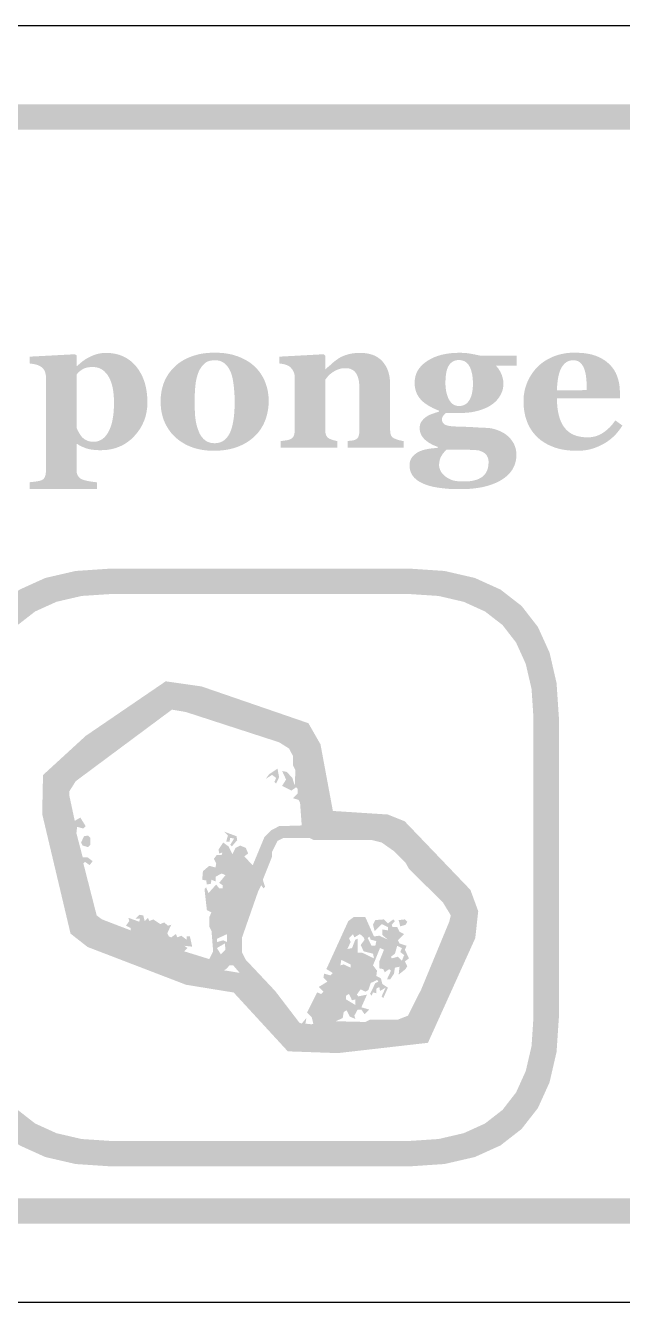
# Model space of a CAD drawing. Header units: millimetres. Extents: x 6 to 594, y 82 to 394.
# Drawn here: x 520.71 to 530.1, y 183.76 to 203.84 of the extents above; entities that cross this region are included whole.
import ezdxf

# ---------------------------------------------------------------- set-up
doc = ezdxf.new("R2010")
doc.units = ezdxf.units.MM
doc.layers.add('CUT', color=1, linetype='Continuous')
doc.layers.add('RASTER', color=7, linetype='Continuous')

msp = doc.modelspace()

# ---------------------------------------------------------------- hatches: boundary and pattern name
at = {"layer": 'RASTER'}
h = msp.add_hatch(color=7, dxfattribs=at)
h.paths.add_polyline_path([(483.2, 200.4), (483.234, 200.916), (483.338, 201.363), (483.509, 201.741), (483.75, 202.05), (484.059, 202.291), (484.438, 202.463), (484.884, 202.566), (485.4, 202.6), (542.6, 202.6), (543.116, 202.566), (543.563, 202.463), (543.941, 202.291), (544.25, 202.05), (544.491, 201.741), (544.662, 201.363), (544.766, 200.916), (544.8, 200.4), (544.8, 187.2), (544.766, 186.684), (544.662, 186.238), (544.491, 185.859), (544.25, 185.55), (543.941, 185.309), (543.563, 185.138), (543.116, 185.034), (542.6, 185), (485.4, 185), (484.884, 185.034), (484.438, 185.138), (484.059, 185.309), (483.75, 185.55), (483.509, 185.859), (483.338, 186.238), (483.234, 186.684), (483.2, 187.2)])
h.paths.add_polyline_path([(483.6, 200.4), (483.6, 187.2), (483.628, 186.778), (483.713, 186.413), (483.853, 186.103), (484.05, 185.85), (484.303, 185.653), (484.613, 185.513), (484.978, 185.428), (485.4, 185.4), (542.6, 185.4), (543.022, 185.428), (543.388, 185.513), (543.697, 185.653), (543.95, 185.85), (544.147, 186.103), (544.287, 186.413), (544.372, 186.778), (544.4, 187.2), (544.4, 200.4), (544.372, 200.822), (544.287, 201.188), (544.147, 201.497), (543.95, 201.75), (543.697, 201.947), (543.388, 202.088), (543.022, 202.172), (542.6, 202.2), (485.4, 202.2), (484.978, 202.172), (484.612, 202.088), (484.303, 201.947), (484.05, 201.75), (483.853, 201.497), (483.713, 201.188), (483.628, 200.822), (483.6, 200.4)])
h = msp.add_hatch(color=7, dxfattribs=at)
h.paths.add_polyline_path([(522.628, 197.913), (522.625, 197.837), (522.615, 197.764), (522.599, 197.694), (522.576, 197.626), (522.547, 197.561), (522.512, 197.499), (522.47, 197.44), (522.421, 197.383), (522.368, 197.331), (522.311, 197.286), (522.251, 197.248), (522.187, 197.217), (522.12, 197.193), (522.05, 197.176), (521.976, 197.165), (521.898, 197.162), (521.864, 197.162), (521.831, 197.164), (521.8, 197.166), (521.771, 197.169), (521.743, 197.173), (521.717, 197.178), (521.693, 197.184), (521.67, 197.19), (521.648, 197.198), (521.628, 197.206), (521.608, 197.214), (521.59, 197.222), (521.572, 197.231), (521.555, 197.24), (521.54, 197.25), (521.525, 197.26), (521.513, 197.26), (521.513, 196.848), (521.514, 196.836), (521.515, 196.824), (521.516, 196.812), (521.519, 196.8), (521.522, 196.79), (521.526, 196.779), (521.531, 196.769), (521.536, 196.759), (521.542, 196.75), (521.548, 196.741), (521.555, 196.733), (521.563, 196.726), (521.571, 196.719), (521.58, 196.713), (521.59, 196.708), (521.6, 196.703), (521.61, 196.699), (521.621, 196.696), (521.634, 196.692), (521.647, 196.688), (521.662, 196.684), (521.677, 196.681), (521.694, 196.677), (521.712, 196.674), (521.729, 196.671), (521.746, 196.668), (521.763, 196.666), (521.778, 196.664), (521.793, 196.662), (521.807, 196.66), (521.82, 196.659), (521.833, 196.658), (521.833, 196.55), (520.775, 196.55), (520.775, 196.658), (520.784, 196.659), (520.794, 196.66), (520.805, 196.661), (520.816, 196.662), (520.828, 196.664), (520.841, 196.665), (520.854, 196.667), (520.867, 196.669), (520.881, 196.671), (520.893, 196.673), (520.905, 196.675), (520.916, 196.677), (520.926, 196.679), (520.935, 196.681), (520.943, 196.684), (520.951, 196.686), (520.962, 196.69), (520.972, 196.695), (520.982, 196.701), (520.99, 196.708), (520.998, 196.715), (521.004, 196.723), (521.01, 196.731), (521.014, 196.741), (521.018, 196.751), (521.022, 196.761), (521.025, 196.771), (521.027, 196.782), (521.029, 196.794), (521.03, 196.805), (521.031, 196.817), (521.031, 196.829), (521.031, 198.328), (521.03, 198.34), (521.028, 198.351), (521.026, 198.363), (521.023, 198.373), (521.02, 198.384), (521.017, 198.394), (521.013, 198.404), (521.009, 198.413), (521.004, 198.422), (520.998, 198.431), (520.992, 198.439), (520.985, 198.447), (520.977, 198.455), (520.969, 198.463), (520.96, 198.47), (520.951, 198.477), (520.943, 198.482), (520.935, 198.486), (520.926, 198.491), (520.917, 198.495), (520.907, 198.499), (520.896, 198.502), (520.885, 198.506), (520.873, 198.509), (520.861, 198.512), (520.849, 198.515), (520.837, 198.517), (520.825, 198.519), (520.813, 198.521), (520.801, 198.523), (520.79, 198.524), (520.778, 198.526), (520.778, 198.633), (521.491, 198.671), (521.513, 198.652), (521.513, 198.489), (521.525, 198.486), (521.549, 198.51), (521.575, 198.532), (521.6, 198.554), (521.627, 198.573), (521.654, 198.592), (521.682, 198.609), (521.71, 198.624), (521.74, 198.638), (521.769, 198.651), (521.798, 198.662), (521.828, 198.672), (521.857, 198.679), (521.886, 198.685), (521.915, 198.689), (521.944, 198.692), (521.973, 198.693), (522.047, 198.689), (522.117, 198.679), (522.183, 198.662), (522.245, 198.639), (522.302, 198.609), (522.356, 198.572), (522.406, 198.528), (522.452, 198.478), (522.493, 198.422), (522.529, 198.362), (522.559, 198.298), (522.584, 198.23), (522.603, 198.157), (522.617, 198.08), (522.625, 197.999), (522.628, 197.913)])
h.paths.add_polyline_path([(522.102, 197.908), (522.102, 197.935), (522.101, 197.962), (522.1, 197.989), (522.098, 198.015), (522.096, 198.041), (522.093, 198.067), (522.09, 198.092), (522.086, 198.118), (522.082, 198.142), (522.076, 198.167), (522.07, 198.19), (522.064, 198.213), (522.056, 198.235), (522.048, 198.256), (522.039, 198.277), (522.029, 198.297), (522.019, 198.316), (522.007, 198.335), (521.996, 198.352), (521.983, 198.368), (521.969, 198.383), (521.955, 198.398), (521.94, 198.411), (521.924, 198.423), (521.907, 198.434), (521.89, 198.444), (521.871, 198.452), (521.852, 198.458), (521.831, 198.463), (521.81, 198.467), (521.788, 198.469), (521.765, 198.47), (521.742, 198.47), (521.72, 198.468), (521.699, 198.465), (521.679, 198.462), (521.661, 198.457), (521.644, 198.451), (521.628, 198.445), (521.613, 198.437), (521.599, 198.429), (521.585, 198.419), (521.572, 198.41), (521.559, 198.399), (521.547, 198.388), (521.535, 198.376), (521.524, 198.364), (521.513, 198.351), (521.513, 197.521), (521.516, 197.513), (521.519, 197.505), (521.522, 197.496), (521.526, 197.487), (521.53, 197.478), (521.535, 197.467), (521.541, 197.457), (521.547, 197.445), (521.553, 197.434), (521.559, 197.423), (521.566, 197.413), (521.572, 197.404), (521.578, 197.395), (521.584, 197.386), (521.59, 197.379), (521.597, 197.371), (521.606, 197.362), (521.616, 197.353), (521.626, 197.345), (521.636, 197.337), (521.646, 197.33), (521.657, 197.324), (521.669, 197.318), (521.68, 197.313), (521.692, 197.308), (521.704, 197.304), (521.717, 197.301), (521.729, 197.299), (521.742, 197.296), (521.755, 197.295), (521.769, 197.294), (521.783, 197.294), (521.818, 197.296), (521.852, 197.304), (521.883, 197.316), (521.913, 197.333), (521.941, 197.355), (521.968, 197.382), (521.992, 197.413), (522.015, 197.45), (522.035, 197.491), (522.053, 197.537), (522.068, 197.587), (522.08, 197.642), (522.09, 197.702), (522.097, 197.766), (522.101, 197.834), (522.102, 197.908)])
h = msp.add_hatch(color=7, dxfattribs=at)
h.paths.add_polyline_path([(524.313, 198.48), (524.339, 198.454), (524.363, 198.427), (524.387, 198.399), (524.408, 198.369), (524.428, 198.338), (524.446, 198.306), (524.463, 198.273), (524.478, 198.239), (524.491, 198.203), (524.503, 198.167), (524.513, 198.13), (524.521, 198.092), (524.527, 198.054), (524.532, 198.014), (524.534, 197.975), (524.535, 197.934), (524.534, 197.894), (524.532, 197.854), (524.527, 197.815), (524.521, 197.776), (524.513, 197.738), (524.503, 197.7), (524.492, 197.663), (524.479, 197.627), (524.464, 197.592), (524.447, 197.557), (524.429, 197.525), (524.409, 197.493), (524.388, 197.463), (524.365, 197.434), (524.34, 197.406), (524.314, 197.38), (524.284, 197.354), (524.253, 197.328), (524.221, 197.305), (524.187, 197.283), (524.152, 197.263), (524.115, 197.244), (524.077, 197.227), (524.038, 197.212), (523.997, 197.198), (523.955, 197.186), (523.911, 197.176), (523.866, 197.168), (523.819, 197.161), (523.771, 197.157), (523.722, 197.154), (523.671, 197.153), (523.627, 197.154), (523.583, 197.156), (523.541, 197.16), (523.499, 197.166), (523.459, 197.173), (523.419, 197.182), (523.38, 197.192), (523.342, 197.204), (523.305, 197.218), (523.269, 197.233), (523.234, 197.25), (523.201, 197.268), (523.168, 197.289), (523.136, 197.31), (523.106, 197.333), (523.076, 197.358), (523.049, 197.383), (523.023, 197.41), (522.999, 197.438), (522.977, 197.468), (522.955, 197.499), (522.936, 197.531), (522.917, 197.565), (522.9, 197.601), (522.885, 197.637), (522.872, 197.675), (522.861, 197.714), (522.852, 197.754), (522.845, 197.794), (522.84, 197.836), (522.837, 197.879), (522.836, 197.924), (522.837, 197.967), (522.839, 198.009), (522.844, 198.05), (522.85, 198.09), (522.858, 198.128), (522.868, 198.165), (522.879, 198.202), (522.892, 198.236), (522.907, 198.27), (522.924, 198.303), (522.943, 198.335), (522.963, 198.366), (522.985, 198.396), (523.009, 198.425), (523.034, 198.453), (523.062, 198.48), (523.089, 198.505), (523.119, 198.529), (523.15, 198.551), (523.183, 198.571), (523.217, 198.59), (523.253, 198.608), (523.29, 198.624), (523.329, 198.639), (523.369, 198.652), (523.411, 198.664), (523.453, 198.674), (523.497, 198.682), (523.542, 198.688), (523.588, 198.692), (523.636, 198.695), (523.684, 198.696), (523.735, 198.695), (523.784, 198.692), (523.831, 198.688), (523.877, 198.682), (523.921, 198.674), (523.964, 198.664), (524.005, 198.652), (524.045, 198.639), (524.083, 198.624), (524.12, 198.608), (524.156, 198.59), (524.19, 198.571), (524.223, 198.551), (524.254, 198.529), (524.284, 198.505), (524.313, 198.48)])
h.paths.add_polyline_path([(523.938, 197.465), (523.945, 197.486), (523.953, 197.508), (523.959, 197.532), (523.966, 197.556), (523.971, 197.581), (523.976, 197.608), (523.981, 197.636), (523.985, 197.664), (523.989, 197.694), (523.992, 197.725), (523.994, 197.758), (523.997, 197.791), (523.998, 197.826), (524, 197.862), (524, 197.899), (524, 197.937), (524, 197.963), (524, 197.99), (523.998, 198.018), (523.997, 198.047), (523.995, 198.076), (523.992, 198.107), (523.989, 198.139), (523.986, 198.171), (523.982, 198.203), (523.978, 198.234), (523.973, 198.262), (523.968, 198.289), (523.962, 198.314), (523.956, 198.338), (523.949, 198.359), (523.942, 198.379), (523.933, 198.402), (523.923, 198.423), (523.912, 198.443), (523.9, 198.462), (523.887, 198.479), (523.874, 198.495), (523.86, 198.51), (523.844, 198.524), (523.828, 198.537), (523.811, 198.547), (523.793, 198.556), (523.774, 198.564), (523.754, 198.57), (523.733, 198.574), (523.71, 198.576), (523.687, 198.577), (523.662, 198.576), (523.638, 198.573), (523.615, 198.569), (523.593, 198.563), (523.573, 198.555), (523.554, 198.545), (523.537, 198.533), (523.521, 198.52), (523.506, 198.505), (523.491, 198.489), (523.478, 198.472), (523.466, 198.454), (523.454, 198.435), (523.443, 198.415), (523.434, 198.394), (523.425, 198.372), (523.417, 198.351), (523.411, 198.328), (523.404, 198.305), (523.399, 198.281), (523.394, 198.256), (523.389, 198.231), (523.386, 198.204), (523.382, 198.176), (523.38, 198.148), (523.377, 198.12), (523.375, 198.091), (523.374, 198.062), (523.372, 198.033), (523.371, 198.003), (523.371, 197.973), (523.371, 197.943), (523.371, 197.904), (523.371, 197.866), (523.372, 197.831), (523.373, 197.797), (523.375, 197.765), (523.376, 197.734), (523.378, 197.705), (523.381, 197.678), (523.384, 197.652), (523.388, 197.626), (523.393, 197.6), (523.398, 197.573), (523.405, 197.547), (523.413, 197.521), (523.421, 197.494), (523.431, 197.468), (523.44, 197.446), (523.449, 197.425), (523.46, 197.405), (523.472, 197.387), (523.484, 197.369), (523.498, 197.353), (523.512, 197.338), (523.527, 197.325), (523.544, 197.312), (523.561, 197.301), (523.579, 197.292), (523.599, 197.285), (523.619, 197.279), (523.641, 197.275), (523.663, 197.273), (523.687, 197.272), (523.709, 197.273), (523.729, 197.275), (523.749, 197.279), (523.769, 197.284), (523.787, 197.291), (523.805, 197.299), (523.822, 197.309), (523.838, 197.321), (523.853, 197.334), (523.868, 197.348), (523.881, 197.364), (523.894, 197.381), (523.906, 197.4), (523.918, 197.42), (523.928, 197.442), (523.938, 197.465)])
msp.add_hatch(color=7, dxfattribs=at).paths.add_polyline_path([(526.658, 197.2), (525.776, 197.2), (525.776, 197.307), (525.783, 197.308), (525.791, 197.308), (525.798, 197.309), (525.807, 197.31), (525.815, 197.311), (525.824, 197.312), (525.834, 197.313), (525.843, 197.314), (525.853, 197.315), (525.862, 197.317), (525.87, 197.318), (525.878, 197.32), (525.885, 197.322), (525.892, 197.324), (525.898, 197.326), (525.903, 197.329), (525.911, 197.333), (525.918, 197.338), (525.924, 197.343), (525.93, 197.349), (525.935, 197.355), (525.94, 197.361), (525.944, 197.368), (525.947, 197.376), (525.95, 197.384), (525.953, 197.393), (525.955, 197.403), (525.957, 197.414), (525.959, 197.426), (525.96, 197.438), (525.96, 197.452), (525.96, 197.467), (525.96, 198.152), (525.96, 198.188), (525.957, 198.222), (525.953, 198.254), (525.947, 198.283), (525.939, 198.31), (525.93, 198.335), (525.918, 198.357), (525.906, 198.377), (525.891, 198.395), (525.875, 198.41), (525.857, 198.423), (525.838, 198.434), (525.817, 198.442), (525.794, 198.448), (525.77, 198.451), (525.744, 198.452), (525.729, 198.452), (525.715, 198.451), (525.701, 198.45), (525.687, 198.448), (525.674, 198.446), (525.66, 198.443), (525.647, 198.439), (525.635, 198.435), (525.622, 198.43), (525.609, 198.425), (525.597, 198.419), (525.585, 198.413), (525.572, 198.407), (525.56, 198.399), (525.548, 198.392), (525.536, 198.384), (525.525, 198.376), (525.515, 198.369), (525.506, 198.361), (525.497, 198.354), (525.489, 198.346), (525.481, 198.339), (525.474, 198.331), (525.468, 198.324), (525.461, 198.316), (525.455, 198.309), (525.449, 198.301), (525.444, 198.295), (525.439, 198.288), (525.434, 198.282), (525.429, 198.275), (525.424, 198.269), (525.424, 197.483), (525.425, 197.47), (525.425, 197.458), (525.426, 197.447), (525.428, 197.436), (525.43, 197.425), (525.433, 197.415), (525.436, 197.406), (525.439, 197.397), (525.443, 197.389), (525.447, 197.381), (525.453, 197.374), (525.458, 197.367), (525.465, 197.361), (525.472, 197.355), (525.479, 197.35), (525.487, 197.345), (525.493, 197.342), (525.5, 197.339), (525.507, 197.336), (525.514, 197.333), (525.521, 197.33), (525.529, 197.327), (525.537, 197.324), (525.546, 197.322), (525.555, 197.319), (525.563, 197.317), (525.572, 197.315), (525.581, 197.313), (525.589, 197.311), (525.598, 197.309), (525.606, 197.308), (525.615, 197.307), (525.615, 197.2), (524.724, 197.2), (524.724, 197.307), (524.733, 197.308), (524.742, 197.309), (524.752, 197.309), (524.761, 197.31), (524.77, 197.311), (524.779, 197.313), (524.789, 197.314), (524.798, 197.315), (524.807, 197.316), (524.816, 197.318), (524.825, 197.319), (524.833, 197.321), (524.84, 197.323), (524.848, 197.325), (524.855, 197.327), (524.862, 197.329), (524.873, 197.333), (524.883, 197.338), (524.893, 197.343), (524.901, 197.349), (524.909, 197.356), (524.916, 197.363), (524.921, 197.371), (524.926, 197.379), (524.93, 197.387), (524.934, 197.397), (524.937, 197.407), (524.939, 197.418), (524.941, 197.429), (524.943, 197.441), (524.944, 197.453), (524.944, 197.467), (524.944, 198.319), (524.943, 198.33), (524.942, 198.342), (524.941, 198.353), (524.938, 198.364), (524.935, 198.375), (524.931, 198.386), (524.926, 198.397), (524.92, 198.408), (524.914, 198.419), (524.908, 198.429), (524.901, 198.439), (524.893, 198.448), (524.885, 198.457), (524.877, 198.465), (524.868, 198.473), (524.859, 198.48), (524.852, 198.485), (524.845, 198.489), (524.837, 198.493), (524.829, 198.496), (524.82, 198.5), (524.812, 198.503), (524.802, 198.507), (524.792, 198.51), (524.782, 198.512), (524.772, 198.515), (524.761, 198.517), (524.75, 198.519), (524.739, 198.521), (524.727, 198.523), (524.716, 198.524), (524.704, 198.526), (524.704, 198.633), (525.402, 198.671), (525.424, 198.649), (525.424, 198.436), (525.43, 198.436), (525.441, 198.446), (525.452, 198.456), (525.463, 198.466), (525.476, 198.477), (525.488, 198.488), (525.502, 198.499), (525.515, 198.512), (525.53, 198.524), (525.544, 198.537), (525.559, 198.549), (525.572, 198.56), (525.586, 198.571), (525.6, 198.581), (525.613, 198.59), (525.626, 198.599), (525.638, 198.608), (525.652, 198.616), (525.667, 198.625), (525.684, 198.633), (525.701, 198.64), (525.719, 198.648), (525.738, 198.655), (525.759, 198.661), (525.78, 198.668), (525.802, 198.674), (525.825, 198.679), (525.848, 198.683), (525.871, 198.686), (525.895, 198.689), (525.919, 198.691), (525.943, 198.692), (525.968, 198.693), (526.026, 198.691), (526.08, 198.684), (526.13, 198.674), (526.177, 198.659), (526.22, 198.64), (526.259, 198.616), (526.294, 198.589), (526.326, 198.557), (526.354, 198.522), (526.378, 198.484), (526.399, 198.443), (526.415, 198.4), (526.429, 198.353), (526.438, 198.304), (526.443, 198.252), (526.445, 198.198), (526.445, 197.48), (526.446, 197.467), (526.446, 197.454), (526.448, 197.442), (526.449, 197.431), (526.452, 197.421), (526.454, 197.411), (526.458, 197.402), (526.461, 197.393), (526.466, 197.386), (526.471, 197.378), (526.477, 197.371), (526.484, 197.364), (526.492, 197.358), (526.501, 197.352), (526.511, 197.347), (526.521, 197.342), (526.528, 197.34), (526.534, 197.337), (526.541, 197.334), (526.548, 197.332), (526.555, 197.329), (526.563, 197.327), (526.571, 197.324), (526.579, 197.322), (526.588, 197.319), (526.597, 197.317), (526.607, 197.315), (526.616, 197.313), (526.626, 197.311), (526.636, 197.309), (526.647, 197.308), (526.658, 197.307)])
h = msp.add_hatch(color=7, dxfattribs=at)
h.paths.add_polyline_path([(528.435, 198.489), (528.112, 198.489), (528.126, 198.473), (528.139, 198.456), (528.151, 198.44), (528.162, 198.423), (528.173, 198.406), (528.182, 198.388), (528.19, 198.371), (528.198, 198.353), (528.205, 198.335), (528.21, 198.317), (528.215, 198.298), (528.219, 198.28), (528.223, 198.261), (528.225, 198.242), (528.226, 198.223), (528.227, 198.203), (528.226, 198.178), (528.223, 198.154), (528.219, 198.129), (528.213, 198.105), (528.205, 198.082), (528.196, 198.059), (528.185, 198.036), (528.172, 198.014), (528.158, 197.992), (528.143, 197.971), (528.127, 197.952), (528.11, 197.933), (528.091, 197.916), (528.072, 197.899), (528.052, 197.884), (528.03, 197.869), (528.007, 197.856), (527.984, 197.842), (527.959, 197.83), (527.933, 197.819), (527.907, 197.808), (527.879, 197.798), (527.85, 197.789), (527.821, 197.78), (527.79, 197.773), (527.759, 197.766), (527.728, 197.76), (527.696, 197.756), (527.663, 197.752), (527.629, 197.75), (527.595, 197.748), (527.56, 197.748), (527.321, 197.748), (527.317, 197.744), (527.312, 197.74), (527.308, 197.736), (527.303, 197.731), (527.298, 197.725), (527.293, 197.719), (527.288, 197.713), (527.282, 197.706), (527.277, 197.699), (527.273, 197.692), (527.27, 197.685), (527.267, 197.678), (527.264, 197.671), (527.263, 197.664), (527.262, 197.658), (527.261, 197.651), (527.262, 197.636), (527.264, 197.621), (527.268, 197.608), (527.274, 197.597), (527.281, 197.586), (527.29, 197.577), (527.3, 197.569), (527.313, 197.562), (527.327, 197.556), (527.343, 197.551), (527.363, 197.546), (527.385, 197.542), (527.409, 197.539), (527.436, 197.537), (527.466, 197.535), (527.499, 197.534), (527.532, 197.533), (527.565, 197.532), (527.599, 197.531), (527.633, 197.53), (527.666, 197.528), (527.7, 197.527), (527.734, 197.525), (527.768, 197.523), (527.801, 197.521), (527.831, 197.519), (527.859, 197.518), (527.885, 197.517), (527.908, 197.516), (527.929, 197.515), (527.947, 197.514), (527.963, 197.513), (527.984, 197.512), (528.005, 197.51), (528.026, 197.507), (528.047, 197.503), (528.069, 197.498), (528.09, 197.492), (528.11, 197.486), (528.131, 197.479), (528.152, 197.471), (528.172, 197.463), (528.191, 197.454), (528.209, 197.444), (528.227, 197.434), (528.244, 197.424), (528.261, 197.412), (528.276, 197.401), (528.293, 197.387), (528.309, 197.373), (528.324, 197.358), (528.338, 197.342), (528.351, 197.325), (528.364, 197.308), (528.376, 197.289), (528.388, 197.27), (528.398, 197.249), (528.407, 197.228), (528.414, 197.206), (528.421, 197.184), (528.425, 197.16), (528.429, 197.136), (528.431, 197.111), (528.432, 197.086), (528.431, 197.058), (528.428, 197.031), (528.424, 197.004), (528.418, 196.978), (528.411, 196.952), (528.402, 196.926), (528.391, 196.901), (528.378, 196.876), (528.364, 196.852), (528.348, 196.829), (528.33, 196.806), (528.311, 196.785), (528.289, 196.764), (528.266, 196.744), (528.241, 196.725), (528.215, 196.706), (528.185, 196.688), (528.154, 196.671), (528.122, 196.655), (528.088, 196.64), (528.052, 196.626), (528.015, 196.613), (527.977, 196.601), (527.937, 196.591), (527.896, 196.581), (527.852, 196.573), (527.805, 196.566), (527.756, 196.56), (527.705, 196.555), (527.651, 196.552), (527.595, 196.55), (527.537, 196.55), (527.443, 196.551), (527.356, 196.555), (527.274, 196.563), (527.198, 196.573), (527.127, 196.586), (527.063, 196.602), (527.004, 196.621), (526.951, 196.643), (526.904, 196.668), (526.863, 196.696), (526.828, 196.727), (526.8, 196.761), (526.778, 196.797), (526.763, 196.837), (526.753, 196.879), (526.75, 196.925), (526.752, 196.953), (526.757, 196.98), (526.765, 197.006), (526.777, 197.03), (526.792, 197.053), (526.811, 197.075), (526.833, 197.096), (526.858, 197.115), (526.887, 197.133), (526.92, 197.148), (526.957, 197.162), (526.997, 197.173), (527.041, 197.182), (527.089, 197.189), (527.14, 197.194), (527.195, 197.197), (527.195, 197.215), (527.163, 197.226), (527.132, 197.239), (527.103, 197.253), (527.075, 197.268), (527.05, 197.283), (527.027, 197.3), (527.005, 197.317), (526.985, 197.335), (526.967, 197.355), (526.952, 197.375), (526.939, 197.395), (526.929, 197.417), (526.92, 197.439), (526.914, 197.462), (526.911, 197.486), (526.91, 197.511), (526.91, 197.526), (526.912, 197.54), (526.914, 197.554), (526.917, 197.567), (526.921, 197.58), (526.927, 197.592), (526.933, 197.604), (526.94, 197.615), (526.947, 197.625), (526.956, 197.635), (526.965, 197.645), (526.974, 197.654), (526.984, 197.664), (526.994, 197.673), (527.005, 197.681), (527.017, 197.689), (527.027, 197.696), (527.038, 197.703), (527.05, 197.709), (527.062, 197.715), (527.075, 197.721), (527.088, 197.726), (527.102, 197.732), (527.116, 197.737), (527.131, 197.742), (527.144, 197.746), (527.157, 197.751), (527.17, 197.755), (527.182, 197.758), (527.193, 197.762), (527.204, 197.765), (527.214, 197.768), (527.214, 197.784), (527.167, 197.803), (527.122, 197.823), (527.081, 197.844), (527.043, 197.866), (527.008, 197.889), (526.977, 197.912), (526.948, 197.937), (526.924, 197.963), (526.902, 197.99), (526.883, 198.019), (526.867, 198.049), (526.854, 198.08), (526.844, 198.113), (526.836, 198.148), (526.832, 198.184), (526.831, 198.221), (526.834, 198.273), (526.843, 198.323), (526.858, 198.37), (526.88, 198.415), (526.908, 198.456), (526.942, 198.495), (526.983, 198.532), (527.029, 198.565), (527.08, 198.595), (527.135, 198.622), (527.193, 198.644), (527.254, 198.662), (527.319, 198.676), (527.387, 198.686), (527.458, 198.692), (527.532, 198.694), (527.557, 198.694), (527.582, 198.693), (527.606, 198.692), (527.63, 198.69), (527.654, 198.688), (527.678, 198.685), (527.701, 198.681), (527.725, 198.677), (527.747, 198.673), (527.769, 198.669), (527.788, 198.665), (527.807, 198.661), (527.824, 198.658), (527.839, 198.654), (527.853, 198.651), (527.866, 198.647), (528.435, 198.647)])
h.paths.add_polyline_path([(527.748, 198.209), (527.747, 198.251), (527.744, 198.29), (527.74, 198.328), (527.734, 198.363), (527.726, 198.395), (527.717, 198.426), (527.706, 198.454), (527.693, 198.48), (527.679, 198.504), (527.663, 198.524), (527.644, 198.541), (527.625, 198.555), (527.603, 198.566), (527.579, 198.574), (527.554, 198.578), (527.526, 198.58), (527.512, 198.579), (527.499, 198.578), (527.486, 198.576), (527.473, 198.573), (527.461, 198.569), (527.449, 198.565), (527.438, 198.559), (527.427, 198.553), (527.416, 198.546), (527.407, 198.538), (527.397, 198.529), (527.388, 198.52), (527.38, 198.509), (527.372, 198.499), (527.365, 198.487), (527.358, 198.474), (527.352, 198.462), (527.346, 198.448), (527.341, 198.435), (527.337, 198.42), (527.333, 198.406), (527.33, 198.39), (527.327, 198.374), (527.324, 198.358), (527.322, 198.341), (527.32, 198.324), (527.319, 198.307), (527.318, 198.29), (527.317, 198.273), (527.316, 198.256), (527.316, 198.239), (527.315, 198.221), (527.316, 198.182), (527.319, 198.145), (527.323, 198.109), (527.329, 198.076), (527.337, 198.044), (527.347, 198.014), (527.358, 197.985), (527.371, 197.959), (527.386, 197.935), (527.402, 197.914), (527.419, 197.896), (527.438, 197.882), (527.459, 197.871), (527.481, 197.863), (527.504, 197.858), (527.529, 197.856), (527.555, 197.858), (527.579, 197.862), (527.601, 197.869), (527.622, 197.879), (527.642, 197.892), (527.66, 197.908), (527.676, 197.927), (527.691, 197.949), (527.704, 197.973), (527.716, 197.999), (527.726, 198.028), (527.733, 198.06), (527.74, 198.094), (527.744, 198.13), (527.747, 198.168), (527.748, 198.209)])
h.paths.add_polyline_path([(527.994, 196.979), (527.993, 196.991), (527.992, 197.004), (527.99, 197.016), (527.987, 197.028), (527.983, 197.041), (527.978, 197.053), (527.972, 197.065), (527.966, 197.078), (527.958, 197.09), (527.948, 197.101), (527.935, 197.112), (527.921, 197.122), (527.904, 197.132), (527.885, 197.141), (527.864, 197.15), (527.841, 197.158), (527.827, 197.16), (527.811, 197.162), (527.792, 197.163), (527.772, 197.165), (527.749, 197.166), (527.724, 197.167), (527.697, 197.168), (527.668, 197.169), (527.636, 197.17), (527.602, 197.171), (527.564, 197.171), (527.524, 197.171), (527.481, 197.172), (527.436, 197.172), (527.387, 197.172), (527.336, 197.172), (527.323, 197.161), (527.311, 197.149), (527.3, 197.137), (527.289, 197.124), (527.278, 197.111), (527.269, 197.097), (527.259, 197.083), (527.25, 197.068), (527.242, 197.053), (527.235, 197.037), (527.229, 197.02), (527.224, 197.002), (527.221, 196.983), (527.218, 196.964), (527.216, 196.944), (527.216, 196.923), (527.216, 196.914), (527.217, 196.904), (527.219, 196.895), (527.221, 196.885), (527.224, 196.875), (527.227, 196.864), (527.232, 196.853), (527.236, 196.843), (527.242, 196.832), (527.248, 196.821), (527.255, 196.81), (527.263, 196.8), (527.271, 196.79), (527.28, 196.78), (527.29, 196.77), (527.301, 196.761), (527.314, 196.75), (527.327, 196.74), (527.341, 196.731), (527.355, 196.723), (527.369, 196.715), (527.384, 196.707), (527.399, 196.7), (527.415, 196.694), (527.432, 196.688), (527.451, 196.683), (527.471, 196.679), (527.494, 196.676), (527.519, 196.673), (527.546, 196.671), (527.575, 196.67), (527.605, 196.67), (527.651, 196.671), (527.694, 196.674), (527.735, 196.68), (527.772, 196.688), (527.807, 196.698), (527.839, 196.711), (527.868, 196.726), (527.894, 196.743), (527.917, 196.763), (527.938, 196.785), (527.955, 196.81), (527.969, 196.839), (527.98, 196.869), (527.987, 196.903), (527.992, 196.94), (527.994, 196.979)])
h = msp.add_hatch(color=7, dxfattribs=at)
h.paths.add_polyline_path([(530.099, 197.55), (530.085, 197.529), (530.072, 197.509), (530.057, 197.489), (530.042, 197.469), (530.026, 197.449), (530.01, 197.43), (529.993, 197.411), (529.975, 197.393), (529.956, 197.374), (529.937, 197.357), (529.918, 197.34), (529.897, 197.324), (529.876, 197.308), (529.855, 197.294), (529.833, 197.279), (529.81, 197.266), (529.785, 197.252), (529.761, 197.24), (529.736, 197.228), (529.711, 197.217), (529.687, 197.207), (529.662, 197.198), (529.637, 197.189), (529.612, 197.182), (529.586, 197.175), (529.56, 197.169), (529.532, 197.164), (529.504, 197.16), (529.474, 197.157), (529.444, 197.155), (529.413, 197.154), (529.381, 197.153), (529.328, 197.154), (529.276, 197.157), (529.227, 197.162), (529.179, 197.169), (529.133, 197.177), (529.089, 197.188), (529.047, 197.2), (529.007, 197.215), (528.968, 197.231), (528.931, 197.248), (528.896, 197.267), (528.863, 197.287), (528.831, 197.308), (528.801, 197.331), (528.773, 197.355), (528.747, 197.38), (528.722, 197.407), (528.699, 197.435), (528.677, 197.463), (528.657, 197.494), (528.639, 197.525), (528.622, 197.557), (528.607, 197.591), (528.594, 197.626), (528.582, 197.661), (528.571, 197.698), (528.563, 197.735), (528.556, 197.773), (528.55, 197.812), (528.546, 197.851), (528.544, 197.891), (528.543, 197.932), (528.544, 197.97), (528.546, 198.006), (528.551, 198.043), (528.557, 198.079), (528.564, 198.114), (528.574, 198.15), (528.585, 198.184), (528.598, 198.219), (528.612, 198.253), (528.628, 198.285), (528.646, 198.317), (528.664, 198.348), (528.685, 198.378), (528.706, 198.407), (528.729, 198.435), (528.754, 198.463), (528.78, 198.488), (528.807, 198.512), (528.836, 198.535), (528.867, 198.557), (528.899, 198.577), (528.933, 198.596), (528.968, 198.614), (529.005, 198.631), (529.044, 198.646), (529.083, 198.659), (529.124, 198.67), (529.166, 198.679), (529.209, 198.687), (529.253, 198.692), (529.298, 198.695), (529.344, 198.696), (529.394, 198.695), (529.442, 198.692), (529.488, 198.689), (529.531, 198.683), (529.572, 198.676), (529.611, 198.668), (529.647, 198.657), (529.681, 198.646), (529.713, 198.633), (529.744, 198.619), (529.774, 198.603), (529.802, 198.586), (529.828, 198.569), (529.853, 198.55), (529.877, 198.529), (529.899, 198.508), (529.92, 198.487), (529.938, 198.464), (529.956, 198.441), (529.972, 198.417), (529.986, 198.392), (529.999, 198.366), (530.011, 198.339), (530.021, 198.311), (530.03, 198.283), (530.038, 198.254), (530.044, 198.224), (530.05, 198.195), (530.054, 198.165), (530.057, 198.135), (530.058, 198.104), (530.059, 198.073), (530.059, 197.978), (529.069, 197.978), (529.071, 197.905), (529.076, 197.837), (529.085, 197.773), (529.098, 197.713), (529.114, 197.659), (529.134, 197.608), (529.157, 197.562), (529.185, 197.521), (529.216, 197.484), (529.251, 197.452), (529.291, 197.425), (529.334, 197.403), (529.382, 197.386), (529.435, 197.374), (529.491, 197.367), (529.552, 197.364), (529.586, 197.365), (529.619, 197.369), (529.652, 197.375), (529.683, 197.383), (529.713, 197.394), (529.743, 197.406), (529.772, 197.422), (529.8, 197.44), (529.827, 197.459), (529.853, 197.48), (529.878, 197.502), (529.902, 197.525), (529.925, 197.55), (529.946, 197.575), (529.967, 197.602), (529.987, 197.631)])
h.paths.add_polyline_path([(529.539, 198.107), (529.539, 198.129), (529.539, 198.151), (529.538, 198.173), (529.537, 198.196), (529.536, 198.218), (529.534, 198.241), (529.532, 198.264), (529.53, 198.287), (529.528, 198.309), (529.525, 198.331), (529.522, 198.351), (529.518, 198.371), (529.514, 198.389), (529.51, 198.406), (529.505, 198.423), (529.5, 198.438), (529.493, 198.454), (529.486, 198.47), (529.478, 198.485), (529.47, 198.498), (529.461, 198.511), (529.452, 198.522), (529.442, 198.532), (529.431, 198.542), (529.42, 198.55), (529.408, 198.557), (529.396, 198.563), (529.383, 198.568), (529.369, 198.572), (529.354, 198.575), (529.338, 198.576), (529.322, 198.577), (529.295, 198.575), (529.269, 198.57), (529.244, 198.561), (529.221, 198.548), (529.199, 198.532), (529.179, 198.513), (529.16, 198.489), (529.142, 198.463), (529.126, 198.432), (529.112, 198.397), (529.1, 198.358), (529.09, 198.315), (529.082, 198.268), (529.076, 198.216), (529.071, 198.161), (529.069, 198.101)])
h = msp.add_hatch(color=7, dxfattribs=at)
h.paths.add_polyline_path([(519.7, 192.95), (519.737, 193.501), (519.847, 193.978), (520.03, 194.382), (520.288, 194.713), (520.618, 194.97), (521.022, 195.153), (521.499, 195.263), (522.05, 195.3), (526.75, 195.3), (527.301, 195.263), (527.778, 195.153), (528.182, 194.97), (528.513, 194.713), (528.77, 194.382), (528.953, 193.978), (529.063, 193.501), (529.1, 192.95), (529.1, 188.25), (529.063, 187.699), (528.953, 187.222), (528.77, 186.818), (528.513, 186.488), (528.182, 186.23), (527.778, 186.047), (527.301, 185.937), (526.75, 185.9), (522.05, 185.9), (521.499, 185.937), (521.022, 186.047), (520.618, 186.23), (520.288, 186.488), (520.03, 186.818), (519.847, 187.222), (519.737, 187.699), (519.7, 188.25)])
h.paths.add_polyline_path([(520.1, 192.95), (520.1, 188.25), (520.13, 187.793), (520.222, 187.397), (520.374, 187.062), (520.588, 186.788), (520.862, 186.574), (521.197, 186.422), (521.593, 186.33), (522.05, 186.3), (526.75, 186.3), (527.207, 186.33), (527.603, 186.422), (527.938, 186.574), (528.213, 186.788), (528.426, 187.062), (528.578, 187.397), (528.67, 187.793), (528.7, 188.25), (528.7, 192.95), (528.67, 193.407), (528.578, 193.803), (528.426, 194.138), (528.213, 194.413), (527.938, 194.626), (527.603, 194.778), (527.207, 194.87), (526.75, 194.9), (522.05, 194.9), (521.593, 194.87), (521.197, 194.778), (520.862, 194.626), (520.588, 194.413), (520.374, 194.138), (520.222, 193.803), (520.13, 193.407), (520.1, 192.95)])
h = msp.add_hatch(color=7, dxfattribs=at)
h.paths.add_polyline_path([(522.916, 193.528), (523.48, 193.447), (525.16, 192.869), (525.35, 192.537), (525.545, 191.489), (526.41, 191.433), (526.675, 191.326), (527.708, 190.248), (527.831, 189.913), (527.784, 189.488), (527.04, 187.843), (525.622, 187.681), (524.836, 187.709), (523.985, 188.634), (523.235, 188.756), (521.687, 189.35), (521.419, 189.56), (520.973, 191.441), (520.986, 192.054), (521.657, 192.669)])
h.paths.add_polyline_path([(522.994, 193.193), (521.856, 192.418), (521.303, 191.911), (521.294, 191.476), (521.705, 189.743), (521.847, 189.631), (523.319, 189.067), (524.146, 188.932), (524.981, 188.024), (525.609, 188.001), (526.823, 188.14), (527.471, 189.573), (527.505, 189.873), (527.43, 190.074), (526.491, 191.055), (526.338, 191.117), (525.276, 191.186), (525.045, 192.425), (524.942, 192.606), (523.405, 193.135), (522.994, 193.193)])
h = msp.add_hatch(color=7, dxfattribs=at)
h.paths.add_polyline_path([(523.024, 193.291), (523.087, 193.302), (523.6, 193.155), (524.809, 192.752), (525.004, 192.653), (525.139, 192.386), (525.311, 191.239), (526.312, 191.213), (526.47, 191.151), (526.763, 190.894), (526.887, 190.725), (527.422, 190.198), (527.532, 190.051), (527.595, 189.93), (527.595, 189.71), (526.873, 188.05), (526.605, 187.988), (525.726, 187.951), (525.652, 187.914), (524.993, 187.914), (524.725, 188.16), (524.674, 188.255), (524.505, 188.416), (524.454, 188.512), (523.977, 189.061), (523.919, 189.061), (523.867, 189.003), (523.673, 188.904), (523.453, 188.941), (521.914, 189.527), (521.72, 189.626), (521.646, 189.699), (521.547, 189.967), (521.327, 191.066), (521.218, 191.433), (521.181, 191.836), (521.28, 192.03), (521.39, 192.14), (522.709, 193.13)])
h.paths.add_polyline_path([(523.013, 193.082), (521.5, 191.957), (521.401, 191.799), (521.401, 191.726), (521.485, 191.334), (521.573, 191.385), (521.657, 191.25), (521.621, 191.213), (521.522, 191.239), (521.511, 191.14), (521.61, 190.762), (521.683, 190.762), (521.767, 190.7), (521.72, 190.637), (521.646, 190.689), (521.621, 190.663), (521.83, 189.846), (521.914, 189.784), (522.365, 189.611), (522.365, 189.648), (522.291, 189.685), (522.343, 189.758), (522.328, 189.809), (522.5, 189.747), (522.511, 189.795), (522.438, 189.795), (522.5, 189.857), (522.563, 189.846), (522.585, 189.758), (522.636, 189.809), (522.658, 189.758), (522.72, 189.784), (522.83, 189.71), (522.892, 189.736), (522.951, 189.685), (523.002, 189.699), (522.94, 189.564), (522.966, 189.516), (523.002, 189.501), (523.076, 189.553), (523.098, 189.501), (523.16, 189.527), (523.244, 189.465), (523.244, 189.516), (523.296, 189.516), (523.332, 189.355), (523.208, 189.369), (523.259, 189.333), (523.208, 189.281), (523.6, 189.16), (523.662, 189.281), (523.636, 189.6), (523.6, 189.674), (523.6, 189.82), (523.636, 189.893), (523.563, 189.93), (523.526, 190.26), (523.552, 190.286), (523.589, 190.198), (523.71, 190.333), (523.757, 190.271), (523.809, 190.271), (523.809, 190.322), (523.757, 190.359), (523.856, 190.48), (523.794, 190.506), (523.699, 190.454), (523.699, 190.381), (523.636, 190.407), (523.625, 190.344), (523.563, 190.333), (523.552, 190.396), (523.49, 190.407), (523.501, 190.542), (523.6, 190.626), (523.699, 190.601), (523.71, 190.663), (523.673, 190.736), (523.721, 190.799), (523.794, 190.799), (523.809, 190.835), (523.757, 190.821), (523.746, 190.883), (523.82, 190.993), (523.904, 190.931), (523.966, 190.81), (524.014, 190.909), (524.087, 190.945), (524.175, 190.909), (524.212, 190.821), (524.15, 190.773), (524.285, 190.637), (524.468, 191.077), (524.578, 191.187), (524.699, 191.25), (525.055, 191.261), (525.029, 191.616), (525.004, 191.664), (524.919, 191.689), (524.993, 191.763), (524.993, 191.836), (524.967, 191.862), (524.894, 191.81), (524.747, 191.884), (524.809, 191.983), (524.747, 192.118), (524.82, 192.103), (524.908, 192.008), (524.945, 191.884), (524.956, 192.129), (524.919, 192.202), (524.919, 192.349), (524.857, 192.47), (524.699, 192.569), (523.233, 193.045)])
h.paths.add_polyline_path([(524.674, 192.155), (524.699, 192.019), (524.652, 191.92), (524.626, 191.946), (524.652, 192.008), (524.589, 192.056), (524.49, 191.994), (524.542, 192.067)])
h.paths.add_polyline_path([(523.831, 191.165), (524.029, 191.092), (524.04, 191.03), (523.955, 190.931), (523.93, 190.956), (523.992, 191.055), (523.93, 191.066), (523.919, 191.004), (523.867, 191.004), (523.893, 191.103)])
h.paths.add_polyline_path([(521.632, 191.092), (521.694, 191.103), (521.731, 191.066), (521.731, 190.956), (521.694, 190.92), (521.61, 190.945), (521.584, 190.993)])
h.paths.add_polyline_path([(524.773, 191.066), (524.674, 191.019), (524.589, 190.846), (524.589, 190.773), (524.443, 190.407), (524.479, 190.297), (524.454, 190.271), (524.417, 190.322), (524.369, 190.223), (524.113, 189.49), (524.113, 189.27), (524.175, 189.149), (524.637, 188.658), (525.018, 188.16), (525.055, 188.145), (525.128, 188.233), (525.113, 188.145), (525.212, 188.134), (525.238, 188.145), (525.212, 188.244), (525.139, 188.317), (525.297, 188.636), (525.359, 188.611), (525.396, 188.647), (525.322, 188.721), (525.458, 188.805), (525.396, 188.867), (525.407, 188.93), (525.506, 188.904), (525.542, 188.941), (525.443, 189.003), (525.788, 189.758), (525.872, 189.82), (526.055, 189.82), (526.191, 189.516), (526.275, 189.527), (526.411, 189.465), (526.323, 189.538), (526.323, 189.626), (526.411, 189.611), (526.411, 189.663), (526.312, 189.71), (526.202, 189.6), (526.176, 189.699), (526.213, 189.773), (526.349, 189.784), (526.411, 189.721), (526.495, 189.784), (526.521, 189.758), (526.47, 189.699), (526.484, 189.663), (526.557, 189.663), (526.594, 189.589), (526.667, 189.553), (526.568, 189.454), (526.594, 189.406), (526.704, 189.369), (526.678, 189.307), (526.741, 189.171), (526.678, 189.124), (526.715, 189.05), (526.689, 189.003), (526.579, 188.915), (526.594, 189.04), (526.521, 189.025), (526.506, 188.93), (526.448, 188.842), (526.396, 188.842), (526.459, 188.977), (526.433, 189.003), (526.36, 188.952), (526.338, 189.003), (526.275, 189.014), (526.275, 189.124), (526.349, 189.307), (526.286, 189.333), (526.176, 189.061), (526.239, 188.977), (526.228, 188.893), (526.301, 188.856), (526.323, 188.768), (526.411, 188.71), (526.338, 188.548), (526.312, 188.574), (526.374, 188.71), (526.286, 188.658), (526.275, 188.721), (526.228, 188.695), (526.228, 188.622), (526.176, 188.636), (526.154, 188.585), (526.129, 188.611), (526.213, 188.783), (526.264, 188.805), (526.239, 188.831), (526.14, 188.783), (526.103, 188.673), (526.055, 188.647), (525.982, 188.684), (525.92, 188.6), (525.945, 188.574), (526.081, 188.6), (525.993, 188.402), (526.118, 188.365), (526.044, 188.292), (525.993, 188.365), (525.934, 188.365), (525.883, 188.27), (525.898, 188.219), (525.81, 188.255), (525.762, 188.354), (525.715, 188.328), (525.7, 188.233), (525.59, 188.182), (526.055, 188.171), (526.129, 188.208), (526.568, 188.208), (526.726, 188.27), (526.935, 188.684), (527.375, 189.747), (527.4, 189.846), (527.276, 190.051), (526.741, 190.579), (526.689, 190.674), (526.506, 190.857), (526.312, 190.993), (526.165, 191.03), (525.249, 191.03), (525.176, 191.066)])
h.paths.add_polyline_path([(526.579, 189.773), (526.678, 189.784), (526.715, 189.747), (526.689, 189.699), (526.605, 189.674)])
h.paths.add_polyline_path([(523.882, 189.553), (523.721, 189.479), (523.721, 189.428), (523.82, 189.454), (523.882, 189.428)])
h.paths.add_polyline_path([(525.861, 189.553), (525.799, 189.49), (525.824, 189.428), (525.773, 189.318), (525.846, 189.333), (525.898, 189.465), (525.934, 189.479), (525.934, 189.259), (526.008, 189.259), (526.191, 189.171), (526.176, 189.245), (526.03, 189.281), (525.982, 189.38), (526.044, 189.465), (526.03, 189.501), (525.971, 189.553), (525.883, 189.501)])
h.paths.add_polyline_path([(526.118, 189.516), (526.092, 189.49), (526.154, 189.369), (526.213, 189.369), (526.228, 189.443), (526.14, 189.465)])
h.paths.add_polyline_path([(523.845, 189.406), (523.721, 189.333), (523.783, 189.234), (523.856, 189.307)])
h.paths.add_polyline_path([(526.557, 189.369), (526.521, 189.245), (526.459, 189.197), (526.47, 189.171), (526.568, 189.197), (526.631, 189.135), (526.667, 189.223), (526.605, 189.27), (526.631, 189.333)])
h.paths.add_polyline_path([(525.678, 189.149), (525.663, 189.061), (525.715, 189.076), (525.824, 189.025), (525.824, 189.076)])
h.paths.add_polyline_path([(525.799, 188.611), (525.751, 188.585), (525.751, 188.526), (525.898, 188.438), (525.898, 188.526), (525.846, 188.512)])

# ---------------------------------------------------------------- linework, layer by layer
at = {"layer": 'CUT'}
for points in [[(484.999, 203.84), (543.001, 203.84)], [(543.001, 183.76), (484.999, 183.76)]]:
    msp.add_lwpolyline(points, dxfattribs=at)

doc.saveas('drawing.dxf')
